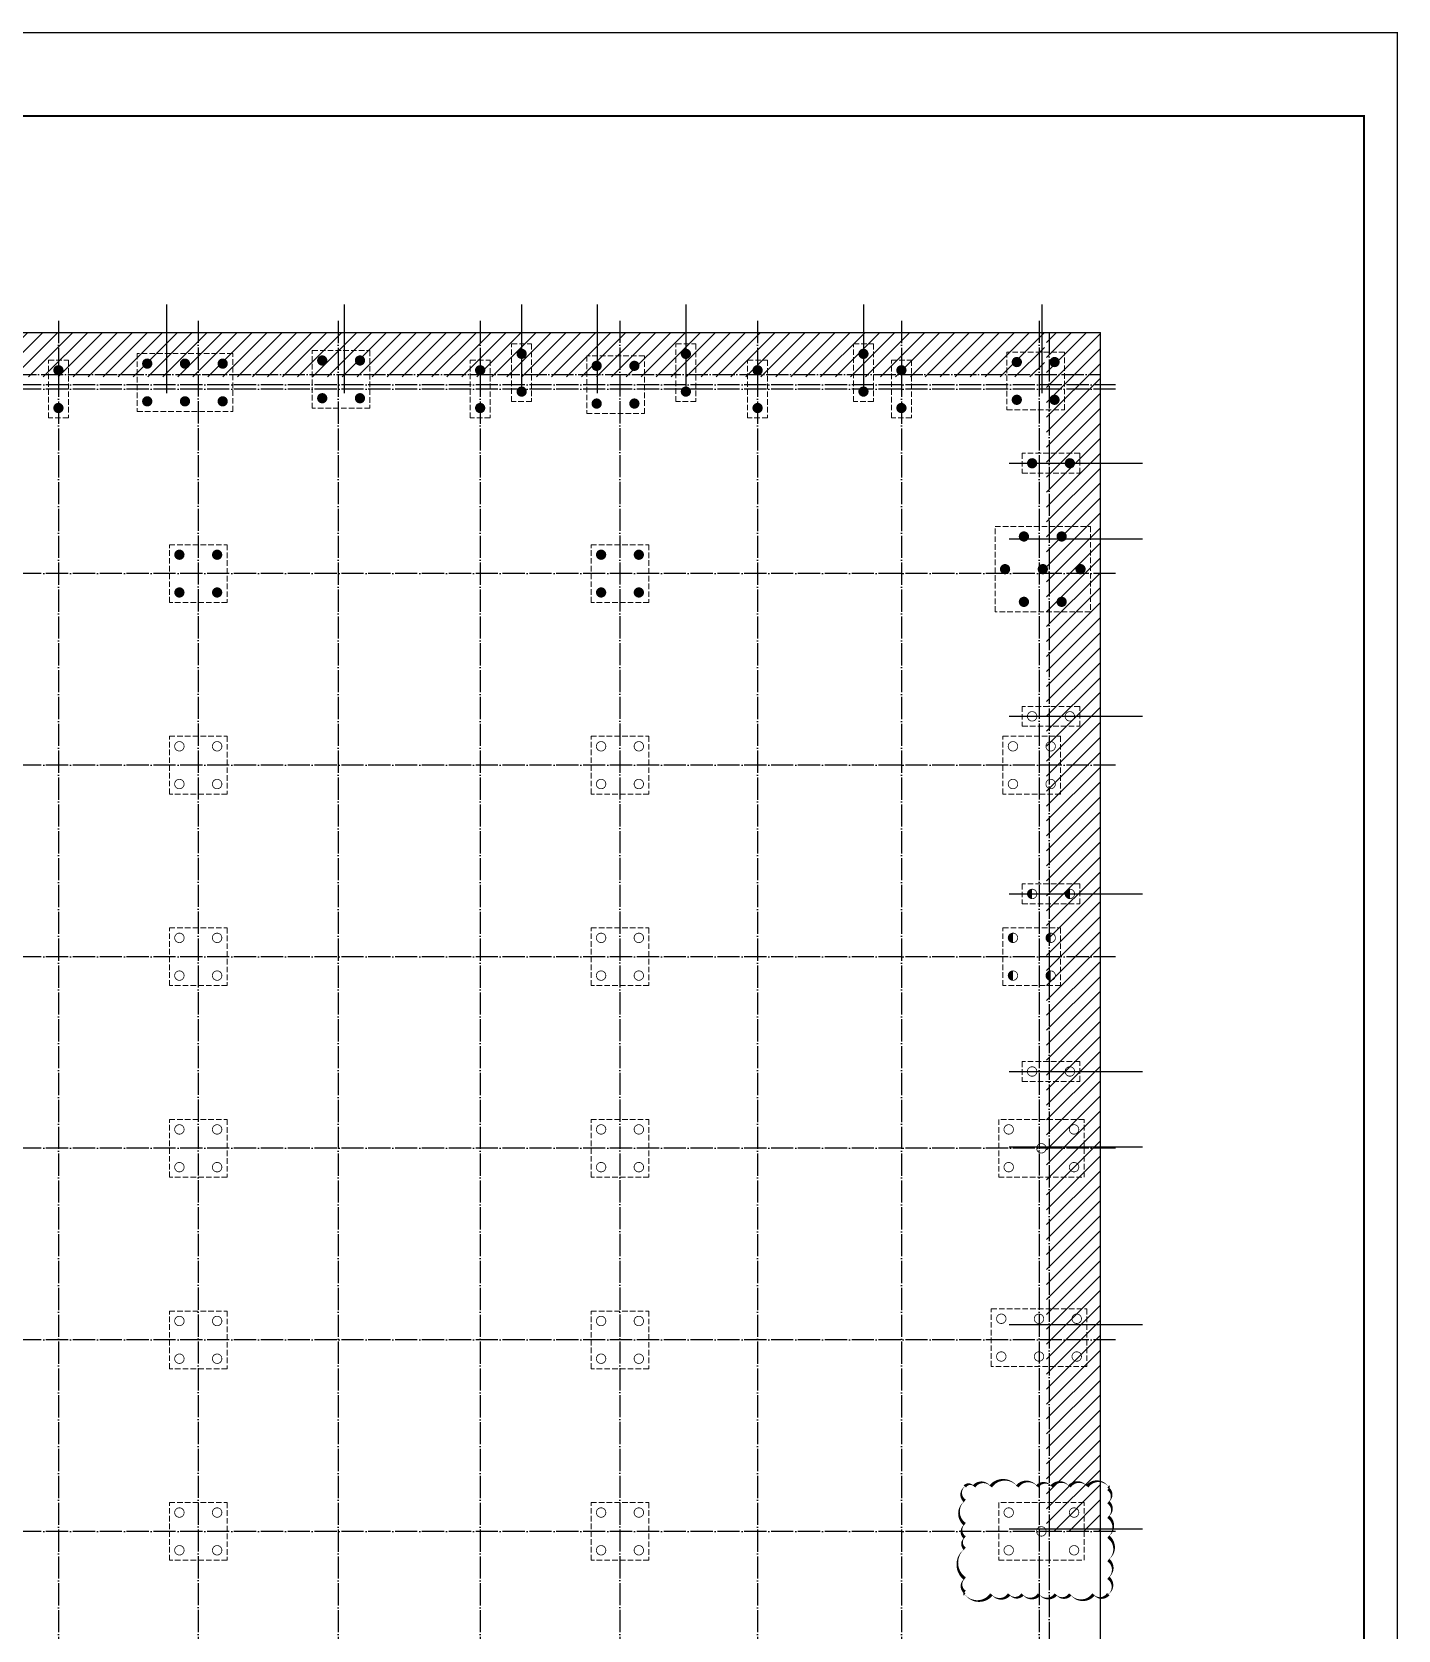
# Model space of a CAD drawing. Extents: x 447413 to 2975780, y -1432727 to 1301644.
# Drawn here: x 2318283 to 2379832, y 753744 to 825737 of the extents above; entities that cross this region are included whole.
import ezdxf

# ---------------------------------------------------------------- set-up
doc = ezdxf.new("R2010")
doc.units = 0
doc.header["$LTSCALE"] = 1000
doc.header["$MEASUREMENT"] = 0
for name, pattern in [('DASH', [0.35, 0.25, -0.1]), ('DASHED', [0.75, 0.5, -0.25]), ('DOTE', [2.42, 2, -0.2, 0.02, -0.2])]:
    doc.linetypes.add(name, pattern=pattern)
for name, color, linetype in [('AXIS', 3, 'Continuous'), ('DIM_SYMB', 3, 'Continuous'), ('DOTE', 1, 'Continuous'), ('PUB_HATCH', 8, 'Continuous'), ('图框', 253, 'Continuous'), ('桩类型', 6, 'Continuous')]:
    doc.layers.add(name, color=color, linetype=linetype)
doc.layers.add('BASE_PILE_DASH', color=9, linetype='DASHED', lineweight=0)
doc.layers.add('BASE_PLAT', color=7, linetype='Continuous', lineweight=0)
doc.layers.add('DIM_MODI', color=6, linetype='Continuous', plot=False)

# ---------------------------------------------------------------- blocks, each defined once
blk = doc.blocks.new('A$C6B0021A6')
at = {"layer": '图框', "color": 2, "const_width": 40, "elevation": -84000}
blk.add_lwpolyline([(20, 84120), (118920, 84120), (118920, 20), (20, 20)], close=True, dxfattribs=at)
at = {"layer": '图框', "color": 153, "const_width": 58, "elevation": -84000}
blk.add_lwpolyline([(111420, 1020), (2520, 1020), (2520, 83120), (111420, 83120)], close=True, dxfattribs=at)
blk = doc.blocks.new('A$C6AEB4FC0')
at = {"layer": 'AXIS'}
for p, q in [((0, 64600), (6000, 64600)), ((0, 55400), (6000, 55400)), ((0, 47400), (6000, 47400)), ((0, 44000), (6000, 44000)), ((0, 36000), (6000, 36000)), ((0, 28000), (6000, 28000)), ((0, 20000), (6000, 20000)), ((0, 16600), (6000, 16600))]:
    blk.add_line(p, q, dxfattribs=at)
blk = doc.blocks.new('2444242424')
at = {"layer": 'AXIS'}
for p, q in [((1874523, 456963), (1874523, 452963)), ((1883123, 456963), (1883123, 452963)), ((1891123, 456963), (1891123, 452963)), ((1895123, 456963), (1895123, 452963)), ((1898523, 456963), (1898523, 452963)), ((1906523, 456963), (1906523, 452963)), ((1914523, 456963), (1914523, 452963)), ((1922523, 456963), (1922523, 452963)), ((1922873, 456963), (1922873, 452963)), ((1930873, 456963), (1930873, 452963)), ((1938873, 456963), (1938873, 452963)), ((1946873, 456963), (1946873, 452963)), ((1950273, 456963), (1950273, 452963)), ((1954273, 456963), (1954273, 452963)), ((1962273, 456963), (1962273, 452963)), ((1970303, 456963), (1970303, 452963))]:
    blk.add_line(p, q, dxfattribs=at)

msp = doc.modelspace()

# ---------------------------------------------------------------- hatches: boundary and pattern name
at = {"layer": 'PUB_HATCH'}
h = msp.add_hatch(dxfattribs=at)
h.set_pattern_fill('ANSI31', color=256, scale=300, style=0)
h.set_pattern_definition([(45, (2031805.8, 760960.25), (-336.7596, 336.7596), [])])
h.paths.add_polyline_path([(2363895.8, 812164.9), (2267876.1, 812164.9), (2267876.1, 810196.5), (2363895.8, 810196.5)])
h = msp.add_hatch(dxfattribs=at)
h.set_pattern_fill('ANSI31', color=256, scale=300, style=0)
h.set_pattern_definition([(45, (2335437.2, 760960.25), (-336.7596, 336.7596), [])])
h.paths.add_polyline_path([(2363995.8, 812194.8), (2366425.7, 812194.8), (2366425.7, 758187), (2363995.8, 758187)])
at = {"layer": '桩类型'}
h = msp.add_hatch(color=256, dxfattribs=at)
h.dxf.hatch_style = 1
edge = h.paths.add_edge_path()
edge.add_arc((2340346.1, 811236.5), 213, -180, 0, ccw=False)
edge.add_arc((2340346.1, 811236.5), 213, 0, 180, ccw=False)
h = msp.add_hatch(color=256, dxfattribs=at)
h.dxf.hatch_style = 1
edge = h.paths.add_edge_path()
edge.add_arc((2347746.1, 811236.5), 213, -180, 0, ccw=False)
edge.add_arc((2347746.1, 811236.5), 213, 0, 180, ccw=False)
h = msp.add_hatch(color=256, dxfattribs=at)
h.dxf.hatch_style = 1
edge = h.paths.add_edge_path()
edge.add_arc((2355746.1, 811236.5), 213, -180, 0, ccw=False)
edge.add_arc((2355746.1, 811236.5), 213, 0, 180, ccw=False)
h = msp.add_hatch(color=256, dxfattribs=at)
h.dxf.hatch_style = 1
edge = h.paths.add_edge_path()
edge.add_arc((2319476.1, 810496.5), 213, -180, 0, ccw=False)
edge.add_arc((2319476.1, 810496.5), 213, 0, 180, ccw=False)
h = msp.add_hatch(color=256, dxfattribs=at)
h.dxf.hatch_style = 1
edge = h.paths.add_edge_path()
edge.add_arc((2323475.8, 810796.5), 213, -180, 0, ccw=False)
edge.add_arc((2323475.8, 810796.5), 213, 0, 180, ccw=False)
h = msp.add_hatch(color=256, dxfattribs=at)
h.dxf.hatch_style = 1
edge = h.paths.add_edge_path()
edge.add_arc((2325175.8, 810796.5), 213, -180, 0, ccw=False)
edge.add_arc((2325175.8, 810796.5), 213, 0, 180, ccw=False)
h = msp.add_hatch(color=256, dxfattribs=at)
h.dxf.hatch_style = 1
edge = h.paths.add_edge_path()
edge.add_arc((2326875.8, 810796.5), 213, -180, 0, ccw=False)
edge.add_arc((2326875.8, 810796.5), 213, 0, 180, ccw=False)
h = msp.add_hatch(color=256, dxfattribs=at)
h.dxf.hatch_style = 1
edge = h.paths.add_edge_path()
edge.add_arc((2331361.1, 810937), 213, -180, 0, ccw=False)
edge.add_arc((2331361.1, 810937), 213, 0, 180, ccw=False)
h = msp.add_hatch(color=256, dxfattribs=at)
h.dxf.hatch_style = 1
edge = h.paths.add_edge_path()
edge.add_arc((2333061.1, 810937), 213, -180, 0, ccw=False)
edge.add_arc((2333061.1, 810937), 213, 0, 180, ccw=False)
h = msp.add_hatch(color=256, dxfattribs=at)
h.dxf.hatch_style = 1
edge = h.paths.add_edge_path()
edge.add_arc((2338476.1, 810496.5), 213, -180, 0, ccw=False)
edge.add_arc((2338476.1, 810496.5), 213, 0, 180, ccw=False)
h = msp.add_hatch(color=256, dxfattribs=at)
h.dxf.hatch_style = 1
edge = h.paths.add_edge_path()
edge.add_arc((2343725.8, 810696.5), 213, -180, 0, ccw=False)
edge.add_arc((2343725.8, 810696.5), 213, 0, 180, ccw=False)
h = msp.add_hatch(color=256, dxfattribs=at)
h.dxf.hatch_style = 1
edge = h.paths.add_edge_path()
edge.add_arc((2345425.8, 810696.5), 213, -180, 0, ccw=False)
edge.add_arc((2345425.8, 810696.5), 213, 0, 180, ccw=False)
h = msp.add_hatch(color=256, dxfattribs=at)
h.dxf.hatch_style = 1
edge = h.paths.add_edge_path()
edge.add_arc((2350976.1, 810496.5), 213, -180, 0, ccw=False)
edge.add_arc((2350976.1, 810496.5), 213, 0, 180, ccw=False)
h = msp.add_hatch(color=256, dxfattribs=at)
h.dxf.hatch_style = 1
edge = h.paths.add_edge_path()
edge.add_arc((2357456.1, 810496.5), 213, -180, 0, ccw=False)
edge.add_arc((2357456.1, 810496.5), 213, 0, 180, ccw=False)
h = msp.add_hatch(color=256, dxfattribs=at)
h.dxf.hatch_style = 1
edge = h.paths.add_edge_path()
edge.add_arc((2362655.3, 810866.5), 213, -180, 0, ccw=False)
edge.add_arc((2362655.3, 810866.5), 213, 0, 180, ccw=False)
h = msp.add_hatch(color=256, dxfattribs=at)
h.dxf.hatch_style = 1
edge = h.paths.add_edge_path()
edge.add_arc((2364355.3, 810866.5), 213, -180, 0, ccw=False)
edge.add_arc((2364355.3, 810866.5), 213, 0, 180, ccw=False)
h = msp.add_hatch(color=256, dxfattribs=at)
h.dxf.hatch_style = 1
edge = h.paths.add_edge_path()
edge.add_arc((2323475.8, 809096.5), 213, -180, 0, ccw=False)
edge.add_arc((2323475.8, 809096.5), 213, 0, 180, ccw=False)
h = msp.add_hatch(color=256, dxfattribs=at)
h.dxf.hatch_style = 1
edge = h.paths.add_edge_path()
edge.add_arc((2325175.8, 809096.5), 213, -180, 0, ccw=False)
edge.add_arc((2325175.8, 809096.5), 213, 0, 180, ccw=False)
h = msp.add_hatch(color=256, dxfattribs=at)
h.dxf.hatch_style = 1
edge = h.paths.add_edge_path()
edge.add_arc((2326875.8, 809096.5), 213, -180, 0, ccw=False)
edge.add_arc((2326875.8, 809096.5), 213, 0, 180, ccw=False)
h = msp.add_hatch(color=256, dxfattribs=at)
h.dxf.hatch_style = 1
edge = h.paths.add_edge_path()
edge.add_arc((2331361.1, 809237), 213, -180, 0, ccw=False)
edge.add_arc((2331361.1, 809237), 213, 0, 180, ccw=False)
h = msp.add_hatch(color=256, dxfattribs=at)
h.dxf.hatch_style = 1
edge = h.paths.add_edge_path()
edge.add_arc((2333059.2, 809246.1), 213, -180, 0, ccw=False)
edge.add_arc((2333059.2, 809246.1), 213, 0, 180, ccw=False)
h = msp.add_hatch(color=256, dxfattribs=at)
h.dxf.hatch_style = 1
edge = h.paths.add_edge_path()
edge.add_arc((2340346.1, 809536.5), 213, -180, 0, ccw=False)
edge.add_arc((2340346.1, 809536.5), 213, 0, 180, ccw=False)
h = msp.add_hatch(color=256, dxfattribs=at)
h.dxf.hatch_style = 1
edge = h.paths.add_edge_path()
edge.add_arc((2343725.8, 808996.5), 213, -180, 0, ccw=False)
edge.add_arc((2343725.8, 808996.5), 213, 0, 180, ccw=False)
h = msp.add_hatch(color=256, dxfattribs=at)
h.dxf.hatch_style = 1
edge = h.paths.add_edge_path()
edge.add_arc((2345425.8, 808996.5), 213, -180, 0, ccw=False)
edge.add_arc((2345425.8, 808996.5), 213, 0, 180, ccw=False)
h = msp.add_hatch(color=256, dxfattribs=at)
h.dxf.hatch_style = 1
edge = h.paths.add_edge_path()
edge.add_arc((2347746.1, 809536.5), 213, -180, 0, ccw=False)
edge.add_arc((2347746.1, 809536.5), 213, 0, 180, ccw=False)
h = msp.add_hatch(color=256, dxfattribs=at)
h.dxf.hatch_style = 1
edge = h.paths.add_edge_path()
edge.add_arc((2355746.1, 809536.5), 213, -180, 0, ccw=False)
edge.add_arc((2355746.1, 809536.5), 213, 0, 180, ccw=False)
h = msp.add_hatch(color=256, dxfattribs=at)
h.dxf.hatch_style = 1
edge = h.paths.add_edge_path()
edge.add_arc((2362655.3, 809166.5), 213, -180, 0, ccw=False)
edge.add_arc((2362655.3, 809166.5), 213, 0, 180, ccw=False)
h = msp.add_hatch(color=256, dxfattribs=at)
h.dxf.hatch_style = 1
edge = h.paths.add_edge_path()
edge.add_arc((2364355.3, 809166.5), 213, -180, 0, ccw=False)
edge.add_arc((2364355.3, 809166.5), 213, 0, 180, ccw=False)
h = msp.add_hatch(color=256, dxfattribs=at)
h.dxf.hatch_style = 1
edge = h.paths.add_edge_path()
edge.add_arc((2319476.1, 808796.5), 213, -180, 0, ccw=False)
edge.add_arc((2319476.1, 808796.5), 213, 0, 180, ccw=False)
h = msp.add_hatch(color=256, dxfattribs=at)
h.dxf.hatch_style = 1
edge = h.paths.add_edge_path()
edge.add_arc((2338476.1, 808796.5), 213, -180, 0, ccw=False)
edge.add_arc((2338476.1, 808796.5), 213, 0, 180, ccw=False)
h = msp.add_hatch(color=256, dxfattribs=at)
h.dxf.hatch_style = 1
edge = h.paths.add_edge_path()
edge.add_arc((2350976.1, 808796.5), 213, -180, 0, ccw=False)
edge.add_arc((2350976.1, 808796.5), 213, 0, 180, ccw=False)
h = msp.add_hatch(color=256, dxfattribs=at)
h.dxf.hatch_style = 1
edge = h.paths.add_edge_path()
edge.add_arc((2357456.1, 808796.5), 213, -180, 0, ccw=False)
edge.add_arc((2357456.1, 808796.5), 213, 0, 180, ccw=False)
h = msp.add_hatch(color=256, dxfattribs=at)
h.dxf.hatch_style = 1
edge = h.paths.add_edge_path()
edge.add_arc((2363345.8, 806306.5), 213, -180, 0, ccw=False)
edge.add_arc((2363345.8, 806306.5), 213, 0, 180, ccw=False)
h = msp.add_hatch(color=256, dxfattribs=at)
h.dxf.hatch_style = 1
edge = h.paths.add_edge_path()
edge.add_arc((2365045.8, 806306.5), 213, -180, 0, ccw=False)
edge.add_arc((2365045.8, 806306.5), 213, 0, 180, ccw=False)
h = msp.add_hatch(color=256, dxfattribs=at)
h.dxf.hatch_style = 1
edge = h.paths.add_edge_path()
edge.add_arc((2362976.3, 803008.8), 213, -180, 0, ccw=False)
edge.add_arc((2362976.3, 803008.8), 213, 0, 180, ccw=False)
h = msp.add_hatch(color=256, dxfattribs=at)
h.dxf.hatch_style = 1
edge = h.paths.add_edge_path()
edge.add_arc((2364676.3, 803008.8), 213, -180, 0, ccw=False)
edge.add_arc((2364676.3, 803008.8), 213, 0, 180, ccw=False)
h = msp.add_hatch(color=256, dxfattribs=at)
h.dxf.hatch_style = 1
edge = h.paths.add_edge_path()
edge.add_arc((2324925.8, 802186.5), 213, -180, 0, ccw=False)
edge.add_arc((2324925.8, 802186.5), 213, 0, 180, ccw=False)
h = msp.add_hatch(color=256, dxfattribs=at)
h.dxf.hatch_style = 1
edge = h.paths.add_edge_path()
edge.add_arc((2326625.8, 802186.5), 213, -180, 0, ccw=False)
edge.add_arc((2326625.8, 802186.5), 213, 0, 180, ccw=False)
h = msp.add_hatch(color=256, dxfattribs=at)
h.dxf.hatch_style = 1
edge = h.paths.add_edge_path()
edge.add_arc((2343925.8, 802186.5), 213, -180, 0, ccw=False)
edge.add_arc((2343925.8, 802186.5), 213, 0, 180, ccw=False)
h = msp.add_hatch(color=256, dxfattribs=at)
h.dxf.hatch_style = 1
edge = h.paths.add_edge_path()
edge.add_arc((2345625.8, 802186.5), 213, -180, 0, ccw=False)
edge.add_arc((2345625.8, 802186.5), 213, 0, 180, ccw=False)
h = msp.add_hatch(color=256, dxfattribs=at)
h.dxf.hatch_style = 1
edge = h.paths.add_edge_path()
edge.add_arc((2362126.3, 801536.5), 213, -180, 0, ccw=False)
edge.add_arc((2362126.3, 801536.5), 213, 0, 180, ccw=False)
h = msp.add_hatch(color=256, dxfattribs=at)
h.dxf.hatch_style = 1
edge = h.paths.add_edge_path()
edge.add_arc((2363826.3, 801536.5), 213, -180, 0, ccw=False)
edge.add_arc((2363826.3, 801536.5), 213, 0, 180, ccw=False)
h = msp.add_hatch(color=256, dxfattribs=at)
h.dxf.hatch_style = 1
edge = h.paths.add_edge_path()
edge.add_arc((2365526.3, 801536.5), 213, -180, 0, ccw=False)
edge.add_arc((2365526.3, 801536.5), 213, 0, 180, ccw=False)
h = msp.add_hatch(color=256, dxfattribs=at)
h.dxf.hatch_style = 1
edge = h.paths.add_edge_path()
edge.add_arc((2324925.8, 800486.5), 213, -180, 0, ccw=False)
edge.add_arc((2324925.8, 800486.5), 213, 0, 180, ccw=False)
h = msp.add_hatch(color=256, dxfattribs=at)
h.dxf.hatch_style = 1
edge = h.paths.add_edge_path()
edge.add_arc((2326625.8, 800486.5), 213, -180, 0, ccw=False)
edge.add_arc((2326625.8, 800486.5), 213, 0, 180, ccw=False)
h = msp.add_hatch(color=256, dxfattribs=at)
h.dxf.hatch_style = 1
edge = h.paths.add_edge_path()
edge.add_arc((2343925.8, 800486.5), 213, -180, 0, ccw=False)
edge.add_arc((2343925.8, 800486.5), 213, 0, 180, ccw=False)
h = msp.add_hatch(color=256, dxfattribs=at)
h.dxf.hatch_style = 1
edge = h.paths.add_edge_path()
edge.add_arc((2345625.8, 800486.5), 213, -180, 0, ccw=False)
edge.add_arc((2345625.8, 800486.5), 213, 0, 180, ccw=False)
h = msp.add_hatch(color=256, dxfattribs=at)
h.dxf.hatch_style = 1
edge = h.paths.add_edge_path()
edge.add_arc((2362976.3, 800064.3), 213, -180, 0, ccw=False)
edge.add_arc((2362976.3, 800064.3), 213, 0, 180, ccw=False)
h = msp.add_hatch(color=256, dxfattribs=at)
h.dxf.hatch_style = 1
edge = h.paths.add_edge_path()
edge.add_arc((2364676.3, 800064.3), 213, -180, 0, ccw=False)
edge.add_arc((2364676.3, 800064.3), 213, 0, 180, ccw=False)
h = msp.add_hatch(color=256, dxfattribs=at)
h.dxf.hatch_style = 1
h.paths.add_polyline_path([(2363346.8, 787119.5, 0.4142136), (2363133.8, 786906.5, 0.4142136), (2363346.8, 786693.5)])
h = msp.add_hatch(color=256, dxfattribs=at)
h.dxf.hatch_style = 1
h.paths.add_polyline_path([(2365046.8, 787119.5, 0.4142136), (2364833.8, 786906.5, 0.4142136), (2365046.8, 786693.5)])
h = msp.add_hatch(color=256, dxfattribs=at)
h.dxf.hatch_style = 1
h.paths.add_polyline_path([(2362481.8, 785139.5, 0.4142136), (2362268.8, 784926.5, 0.4142136), (2362481.8, 784713.5)])
h = msp.add_hatch(color=256, dxfattribs=at)
h.dxf.hatch_style = 1
h.paths.add_polyline_path([(2364181.8, 785139.5, 0.4142136), (2363968.8, 784926.5, 0.4142136), (2364181.8, 784713.5)])
h = msp.add_hatch(color=256, dxfattribs=at)
h.dxf.hatch_style = 1
h.paths.add_polyline_path([(2362481.8, 783439.5, 0.4142136), (2362268.8, 783226.5, 0.4142136), (2362481.8, 783013.5)])
h = msp.add_hatch(color=256, dxfattribs=at)
h.dxf.hatch_style = 1
h.paths.add_polyline_path([(2364181.8, 783439.5, 0.4142136), (2363968.8, 783226.5, 0.4142136), (2364181.8, 783013.5)])

# ---------------------------------------------------------------- linework, layer by layer
at = {"layer": 'BASE_PILE_DASH', "linetype": 'ByBlock', "const_width": 35}
for points, elevation in [([(2340346.1, 811023.5, 1), (2340346.1, 811449.5, 1), (2340346.1, 811023.5, 1)], 504000), ([(2347746.1, 811023.5, 1), (2347746.1, 811449.5, 1), (2347746.1, 811023.5, 1)], 756000), ([(2355746.1, 811023.5, 1), (2355746.1, 811449.5, 1), (2355746.1, 811023.5, 1)], 756000), ([(2319476.1, 810283.5, 1), (2319476.1, 810709.5, 1), (2319476.1, 810283.5, 1)], 504000), ([(2323475.8, 810583.5, 1), (2323475.8, 811009.5, 1), (2323475.8, 810583.5, 1)], 504000), ([(2325175.8, 810583.5, 1), (2325175.8, 811009.5, 1), (2325175.8, 810583.5, 1)], 504000), ([(2326875.8, 810583.5, 1), (2326875.8, 811009.5, 1), (2326875.8, 810583.5, 1)], 756000), ([(2331574.1, 810937, 1), (2331148.1, 810937, 1), (2331574.1, 810937, 1)], 252000), ([(2333274.1, 810937, 1), (2332848.1, 810937, 1), (2333274.1, 810937, 1)], 252000), ([(2338476.1, 810283.5, 1), (2338476.1, 810709.5, 1), (2338476.1, 810283.5, 1)], 504000), ([(2343512.8, 810696.5, -1), (2343938.8, 810696.5, -1), (2343512.8, 810696.5, -1)], 756000), ([(2345212.8, 810696.5, -1), (2345638.8, 810696.5, -1), (2345212.8, 810696.5, -1)], 756000), ([(2350976.1, 810283.5, 1), (2350976.1, 810709.5, 1), (2350976.1, 810283.5, 1)], 504000), ([(2357456.1, 810283.5, 1), (2357456.1, 810709.5, 1), (2357456.1, 810283.5, 1)], 504000), ([(2362442.3, 810866.5, -1), (2362868.3, 810866.5, -1), (2362442.3, 810866.5, -1)], 756000), ([(2364142.3, 810866.5, -1), (2364568.3, 810866.5, -1), (2364142.3, 810866.5, -1)], 756000), ([(2323475.8, 808883.5, 1), (2323475.8, 809309.5, 1), (2323475.8, 808883.5, 1)], 504000), ([(2325175.8, 808883.5, 1), (2325175.8, 809309.5, 1), (2325175.8, 808883.5, 1)], 504000), ([(2326875.8, 808883.5, 1), (2326875.8, 809309.5, 1), (2326875.8, 808883.5, 1)], 756000), ([(2331574.1, 809237, 1), (2331148.1, 809237, 1), (2331574.1, 809237, 1)], 252000), ([(2333274.1, 809237, 1), (2332848.1, 809237, 1), (2333274.1, 809237, 1)], 252000), ([(2340346.1, 809323.5, 1), (2340346.1, 809749.5, 1), (2340346.1, 809323.5, 1)], 504000), ([(2343512.8, 808996.5, -1), (2343938.8, 808996.5, -1), (2343512.8, 808996.5, -1)], 756000), ([(2345212.8, 808996.5, -1), (2345638.8, 808996.5, -1), (2345212.8, 808996.5, -1)], 756000), ([(2347746.1, 809323.5, 1), (2347746.1, 809749.5, 1), (2347746.1, 809323.5, 1)], 756000), ([(2355746.1, 809323.5, 1), (2355746.1, 809749.5, 1), (2355746.1, 809323.5, 1)], 756000), ([(2362442.3, 809166.5, -1), (2362868.3, 809166.5, -1), (2362442.3, 809166.5, -1)], 756000), ([(2364142.3, 809166.5, -1), (2364568.3, 809166.5, -1), (2364142.3, 809166.5, -1)], 756000), ([(2319476.1, 808583.5, 1), (2319476.1, 809009.5, 1), (2319476.1, 808583.5, 1)], 504000), ([(2338476.1, 808583.5, 1), (2338476.1, 809009.5, 1), (2338476.1, 808583.5, 1)], 504000), ([(2350976.1, 808583.5, 1), (2350976.1, 809009.5, 1), (2350976.1, 808583.5, 1)], 504000), ([(2357456.1, 808583.5, 1), (2357456.1, 809009.5, 1), (2357456.1, 808583.5, 1)], 504000), ([(2363558.8, 806306.5, -1), (2363132.8, 806306.5, -1), (2363558.8, 806306.5, -1)], 504000), ([(2365258.8, 806306.5, -1), (2364832.8, 806306.5, -1), (2365258.8, 806306.5, -1)], 504000), ([(2325138.8, 802186.5, 1), (2324712.8, 802186.5, 1), (2325138.8, 802186.5, 1)], 504000), ([(2326838.8, 802186.5, 1), (2326412.8, 802186.5, 1), (2326838.8, 802186.5, 1)], 504000), ([(2344138.8, 802186.5, 1), (2343712.8, 802186.5, 1), (2344138.8, 802186.5, 1)], 504000), ([(2345838.8, 802186.5, 1), (2345412.8, 802186.5, 1), (2345838.8, 802186.5, 1)], 504000), ([(2325138.8, 800486.5, 1), (2324712.8, 800486.5, 1), (2325138.8, 800486.5, 1)], 504000), ([(2326838.8, 800486.5, 1), (2326412.8, 800486.5, 1), (2326838.8, 800486.5, 1)], 504000), ([(2344138.8, 800486.5, 1), (2343712.8, 800486.5, 1), (2344138.8, 800486.5, 1)], 504000), ([(2345838.8, 800486.5, 1), (2345412.8, 800486.5, 1), (2345838.8, 800486.5, 1)], 504000), ([(2363558.8, 794906.5, -1), (2363132.8, 794906.5, -1), (2363558.8, 794906.5, -1)], 504000), ([(2365258.8, 794906.5, -1), (2364832.8, 794906.5, -1), (2365258.8, 794906.5, -1)], 504000), ([(2325138.8, 793556.5, 1), (2324712.8, 793556.5, 1), (2325138.8, 793556.5, 1)], 504000), ([(2326838.8, 793556.5, 1), (2326412.8, 793556.5, 1), (2326838.8, 793556.5, 1)], 504000), ([(2344138.8, 793556.5, 1), (2343712.8, 793556.5, 1), (2344138.8, 793556.5, 1)], 504000), ([(2345838.8, 793556.5, 1), (2345412.8, 793556.5, 1), (2345838.8, 793556.5, 1)], 504000), ([(2362693.8, 793556.5, 1), (2362267.8, 793556.5, 1), (2362693.8, 793556.5, 1)], 504000), ([(2364393.8, 793556.5, 1), (2363967.8, 793556.5, 1), (2364393.8, 793556.5, 1)], 504000), ([(2325138.8, 791856.5, 1), (2324712.8, 791856.5, 1), (2325138.8, 791856.5, 1)], 504000), ([(2326838.8, 791856.5, 1), (2326412.8, 791856.5, 1), (2326838.8, 791856.5, 1)], 504000), ([(2344138.8, 791856.5, 1), (2343712.8, 791856.5, 1), (2344138.8, 791856.5, 1)], 504000), ([(2345838.8, 791856.5, 1), (2345412.8, 791856.5, 1), (2345838.8, 791856.5, 1)], 504000), ([(2362693.8, 791856.5, 1), (2362267.8, 791856.5, 1), (2362693.8, 791856.5, 1)], 504000), ([(2364393.8, 791856.5, 1), (2363967.8, 791856.5, 1), (2364393.8, 791856.5, 1)], 504000), ([(2363558.8, 786906.5, -1), (2363132.8, 786906.5, -1), (2363558.8, 786906.5, -1)], 504000), ([(2365258.8, 786906.5, -1), (2364832.8, 786906.5, -1), (2365258.8, 786906.5, -1)], 504000), ([(2325138.8, 784926.5, 1), (2324712.8, 784926.5, 1), (2325138.8, 784926.5, 1)], 504000), ([(2326838.8, 784926.5, 1), (2326412.8, 784926.5, 1), (2326838.8, 784926.5, 1)], 504000), ([(2344138.8, 784926.5, 1), (2343712.8, 784926.5, 1), (2344138.8, 784926.5, 1)], 504000), ([(2345838.8, 784926.5, 1), (2345412.8, 784926.5, 1), (2345838.8, 784926.5, 1)], 504000), ([(2362693.8, 784926.5, 1), (2362267.8, 784926.5, 1), (2362693.8, 784926.5, 1)], 504000), ([(2364393.8, 784926.5, 1), (2363967.8, 784926.5, 1), (2364393.8, 784926.5, 1)], 504000), ([(2325138.8, 783226.5, 1), (2324712.8, 783226.5, 1), (2325138.8, 783226.5, 1)], 504000), ([(2326838.8, 783226.5, 1), (2326412.8, 783226.5, 1), (2326838.8, 783226.5, 1)], 504000), ([(2344138.8, 783226.5, 1), (2343712.8, 783226.5, 1), (2344138.8, 783226.5, 1)], 504000), ([(2345838.8, 783226.5, 1), (2345412.8, 783226.5, 1), (2345838.8, 783226.5, 1)], 504000), ([(2362693.8, 783226.5, 1), (2362267.8, 783226.5, 1), (2362693.8, 783226.5, 1)], 504000), ([(2364393.8, 783226.5, 1), (2363967.8, 783226.5, 1), (2364393.8, 783226.5, 1)], 504000), ([(2363558.8, 778906.5, -1), (2363132.8, 778906.5, -1), (2363558.8, 778906.5, -1)], 504000), ([(2365258.8, 778906.5, -1), (2364832.8, 778906.5, -1), (2365258.8, 778906.5, -1)], 504000), ([(2325138.8, 776296.5, 1), (2324712.8, 776296.5, 1), (2325138.8, 776296.5, 1)], 504000), ([(2326838.8, 776296.5, 1), (2326412.8, 776296.5, 1), (2326838.8, 776296.5, 1)], 504000), ([(2344138.8, 776296.5, 1), (2343712.8, 776296.5, 1), (2344138.8, 776296.5, 1)], 504000), ([(2345838.8, 776296.5, 1), (2345412.8, 776296.5, 1), (2345838.8, 776296.5, 1)], 504000), ([(2362291.1, 776083.5, 1), (2362291.1, 776509.5, 1), (2362291.1, 776083.5, 1)], 504000), ([(2365235.6, 776083.5, -1), (2365235.6, 776509.5, -1), (2365235.6, 776083.5, -1)], 504000), ([(2363763.3, 775233.5, -1), (2363763.3, 775659.5, -1), (2363763.3, 775233.5, -1)], 504000), ([(2325138.8, 774596.5, 1), (2324712.8, 774596.5, 1), (2325138.8, 774596.5, 1)], 504000), ([(2326838.8, 774596.5, 1), (2326412.8, 774596.5, 1), (2326838.8, 774596.5, 1)], 504000), ([(2344138.8, 774596.5, 1), (2343712.8, 774596.5, 1), (2344138.8, 774596.5, 1)], 504000), ([(2345838.8, 774596.5, 1), (2345412.8, 774596.5, 1), (2345838.8, 774596.5, 1)], 504000), ([(2362291.1, 774383.5, 1), (2362291.1, 774809.5, 1), (2362291.1, 774383.5, 1)], 504000), ([(2365235.6, 774383.5, -1), (2365235.6, 774809.5, -1), (2365235.6, 774383.5, -1)], 504000), ([(2325138.8, 767666.5, 1), (2324712.8, 767666.5, 1), (2325138.8, 767666.5, 1)], 504000), ([(2326838.8, 767666.5, 1), (2326412.8, 767666.5, 1), (2326838.8, 767666.5, 1)], 504000), ([(2344138.8, 767666.5, 1), (2343712.8, 767666.5, 1), (2344138.8, 767666.5, 1)], 504000), ([(2345838.8, 767666.5, 1), (2345412.8, 767666.5, 1), (2345838.8, 767666.5, 1)], 504000), ([(2361955.8, 767979.5, -1), (2361955.8, 767553.5, -1), (2361955.8, 767979.5, -1)], 756000), ([(2363655.8, 767979.5, -1), (2363655.8, 767553.5, -1), (2363655.8, 767979.5, -1)], 756000), ([(2365355.8, 767979.5, -1), (2365355.8, 767553.5, -1), (2365355.8, 767979.5, -1)], 1008000), ([(2325138.8, 765966.5, 1), (2324712.8, 765966.5, 1), (2325138.8, 765966.5, 1)], 504000), ([(2326838.8, 765966.5, 1), (2326412.8, 765966.5, 1), (2326838.8, 765966.5, 1)], 504000), ([(2344138.8, 765966.5, 1), (2343712.8, 765966.5, 1), (2344138.8, 765966.5, 1)], 504000), ([(2345838.8, 765966.5, 1), (2345412.8, 765966.5, 1), (2345838.8, 765966.5, 1)], 504000), ([(2361955.8, 766279.5, -1), (2361955.8, 765853.5, -1), (2361955.8, 766279.5, -1)], 756000), ([(2363655.8, 766279.5, -1), (2363655.8, 765853.5, -1), (2363655.8, 766279.5, -1)], 756000), ([(2365355.8, 766279.5, -1), (2365355.8, 765853.5, -1), (2365355.8, 766279.5, -1)], 1008000), ([(2325138.8, 759037, 1), (2324712.8, 759037, 1), (2325138.8, 759037, 1)], 504000), ([(2326838.8, 759037, 1), (2326412.8, 759037, 1), (2326838.8, 759037, 1)], 504000), ([(2344138.8, 759037, 1), (2343712.8, 759037, 1), (2344138.8, 759037, 1)], 504000), ([(2345838.8, 759037, 1), (2345412.8, 759037, 1), (2345838.8, 759037, 1)], 504000), ([(2362291.1, 758824, 1), (2362291.1, 759250, 1), (2362291.1, 758824, 1)], 504000), ([(2365235.6, 758824, -1), (2365235.6, 759250, -1), (2365235.6, 758824, -1)], 504000), ([(2363763.3, 757974, -1), (2363763.3, 758400, -1), (2363763.3, 757974, -1)], 504000), ([(2325138.8, 757337, 1), (2324712.8, 757337, 1), (2325138.8, 757337, 1)], 504000), ([(2326838.8, 757337, 1), (2326412.8, 757337, 1), (2326838.8, 757337, 1)], 504000), ([(2344138.8, 757337, 1), (2343712.8, 757337, 1), (2344138.8, 757337, 1)], 504000), ([(2345838.8, 757337, 1), (2345412.8, 757337, 1), (2345838.8, 757337, 1)], 504000), ([(2362291.1, 757124, 1), (2362291.1, 757550, 1), (2362291.1, 757124, 1)], 504000), ([(2365235.6, 757124, -1), (2365235.6, 757550, -1), (2365235.6, 757124, -1)], 504000)]:
    msp.add_lwpolyline(points, format="xyb", dxfattribs=dict(at, elevation=elevation))
for points in [[(2363189.3, 803008.8, 1), (2362763.3, 803008.8, 1), (2363189.3, 803008.8, 1)], [(2364889.3, 803008.8, 1), (2364463.3, 803008.8, 1), (2364889.3, 803008.8, 1)], [(2362339.3, 801536.5, -1), (2361913.3, 801536.5, -1), (2362339.3, 801536.5, -1)], [(2364039.3, 801536.5, -1), (2363613.3, 801536.5, -1), (2364039.3, 801536.5, -1)], [(2365739.3, 801536.5, -1), (2365313.3, 801536.5, -1), (2365739.3, 801536.5, -1)], [(2363189.3, 800064.3, -1), (2362763.3, 800064.3, -1), (2363189.3, 800064.3, -1)], [(2364889.3, 800064.3, -1), (2364463.3, 800064.3, -1), (2364889.3, 800064.3, -1)]]:
    msp.add_lwpolyline(points, format="xyb", dxfattribs=at)
at = {"layer": 'BASE_PLAT', "linetype": 'DASH'}
for points, elevation in [([(2333511.1, 811387), (2333511.1, 808787), (2330911.1, 808787), (2330911.1, 811387)], 252000), ([(2340796.1, 809086.5), (2339896.1, 809086.5), (2339896.1, 811686.5), (2340796.1, 811686.5)], 504000), ([(2348196.1, 809086.5), (2347296.1, 809086.5), (2347296.1, 811686.5), (2348196.1, 811686.5)], 756000), ([(2356196.1, 809086.5), (2355296.1, 809086.5), (2355296.1, 811686.5), (2356196.1, 811686.5)], 756000), ([(2319926.1, 808346.5), (2319026.1, 808346.5), (2319026.1, 810946.5), (2319926.1, 810946.5)], 504000), ([(2323025.8, 808646.5), (2327325.8, 808646.5), (2327325.8, 811246.5), (2323025.8, 811246.5)], 504000), ([(2338926.1, 808346.5), (2338026.1, 808346.5), (2338026.1, 810946.5), (2338926.1, 810946.5)], 504000), ([(2343275.8, 811146.5), (2343275.8, 808546.5), (2345875.8, 808546.5), (2345875.8, 811146.5)], 756000), ([(2351426.1, 808346.5), (2350526.1, 808346.5), (2350526.1, 810946.5), (2351426.1, 810946.5)], 504000), ([(2357906.1, 808346.5), (2357006.1, 808346.5), (2357006.1, 810946.5), (2357906.1, 810946.5)], 504000), ([(2362206.3, 811316.5), (2362206.3, 808716.5), (2364806.3, 808716.5), (2364806.3, 811316.5)], 756000), ([(2365495.8, 805856.5), (2365495.8, 806756.5), (2362895.8, 806756.5), (2362895.8, 805856.5)], 504000), ([(2327075.8, 802636.5), (2327075.8, 800036.5), (2324475.8, 800036.5), (2324475.8, 802636.5)], 504000), ([(2346075.8, 802636.5), (2346075.8, 800036.5), (2343475.8, 800036.5), (2343475.8, 802636.5)], 504000), ([(2365495.8, 794456.5), (2365495.8, 795356.5), (2362895.8, 795356.5), (2362895.8, 794456.5)], 504000), ([(2327075.8, 794006.5), (2327075.8, 791406.5), (2324475.8, 791406.5), (2324475.8, 794006.5)], 504000), ([(2346075.8, 794006.5), (2346075.8, 791406.5), (2343475.8, 791406.5), (2343475.8, 794006.5)], 504000), ([(2364630.8, 794006.5), (2364630.8, 791406.5), (2362030.8, 791406.5), (2362030.8, 794006.5)], 504000), ([(2365495.8, 786456.5), (2365495.8, 787356.5), (2362895.8, 787356.5), (2362895.8, 786456.5)], 504000), ([(2327075.8, 785376.5), (2327075.8, 782776.5), (2324475.8, 782776.5), (2324475.8, 785376.5)], 504000), ([(2346075.8, 785376.5), (2346075.8, 782776.5), (2343475.8, 782776.5), (2343475.8, 785376.5)], 504000), ([(2364630.8, 785376.5), (2364630.8, 782776.5), (2362030.8, 782776.5), (2362030.8, 785376.5)], 504000), ([(2365495.8, 778456.5), (2365495.8, 779356.5), (2362895.8, 779356.5), (2362895.8, 778456.5)], 504000), ([(2327075.8, 776746.5), (2327075.8, 774146.5), (2324475.8, 774146.5), (2324475.8, 776746.5)], 504000), ([(2346075.8, 776746.5), (2346075.8, 774146.5), (2343475.8, 774146.5), (2343475.8, 776746.5)], 504000), ([(2361841.1, 774146.5), (2365685.6, 774146.5), (2365685.6, 776746.5), (2361841.1, 776746.5)], 504000), ([(2361505.8, 768216.5), (2365805.8, 768216.5), (2365805.8, 765616.5), (2361505.8, 765616.5)], 756000), ([(2327075.8, 768116.5), (2327075.8, 765516.5), (2324475.8, 765516.5), (2324475.8, 768116.5)], 504000), ([(2346075.8, 768116.5), (2346075.8, 765516.5), (2343475.8, 765516.5), (2343475.8, 768116.5)], 504000), ([(2327075.8, 759487), (2327075.8, 756887), (2324475.8, 756887), (2324475.8, 759487)], 504000), ([(2346075.8, 759487), (2346075.8, 756887), (2343475.8, 756887), (2343475.8, 759487)], 504000), ([(2361841.1, 756887), (2365685.6, 756887), (2365685.6, 759487), (2361841.1, 759487)], 504000)]:
    msp.add_lwpolyline(points, close=True, dxfattribs=dict(at, elevation=elevation))
msp.add_lwpolyline([(2365976.3, 799614.3), (2361676.3, 799614.3), (2361676.3, 803458.8), (2365976.3, 803458.8)], close=True, dxfattribs=at)
at = {"layer": 'DIM_MODI'}
msp.add_lwpolyline([(2360314.1, 760210.9, 0, 150, 0.5), (2360314.1, 759560.9, 0, 150, 0.5), (2360314.1, 758510.9, 0, 150, 0.5), (2360314.1, 757910.9, 0, 150, 0.5), (2360314.1, 757410.9, 0, 150, 0.5), (2360314.1, 756060.9, 0, 150, 0.5), (2360314.1, 755460.9, 0, 150, 0.5), (2360314.1, 755350.8, 0, 150, 0.5), (2361514.1, 755350.8, 0, 150, 0.5), (2362314.1, 755350.8, 0, 150, 0.5), (2362914.1, 755350.8, 0, 150, 0.5), (2363664.1, 755350.8, 0, 150, 0.5), (2364414.1, 755350.8, 0, 150, 0.5), (2365064.1, 755350.8, 0, 150, 0.5), (2366114.1, 755350.8, 0, 150, 0.5), (2366764.1, 755350.8, 0, 150, 0.5), (2366775.5, 755350.8, 0, 150, 0.5), (2366775.5, 756100.8, 0, 150, 0.5), (2366775.5, 756900.8, 0, 150, 0.5), (2366775.5, 757950.8, 0, 150, 0.5), (2366775.5, 758850.8, 0, 150, 0.5), (2366775.5, 759500.8, 0, 150, 0.5), (2366775.5, 760100.8, 0, 150, 0.5), (2366775.5, 760210.9, 0, 150, 0.5), (2365825.5, 760210.9, 0, 150, 0.5), (2365025.5, 760210.9, 0, 150, 0.5), (2364225.5, 760210.9, 0, 150, 0.5), (2363575.5, 760210.9, 0, 150, 0.5), (2362675.5, 760210.9, 0, 150, 0.5), (2361475.5, 760210.9, 0, 150, 0.5), (2360725.5, 760210.9, 0, 150, 0.5)], format="xyseb", close=True, dxfattribs=at)
at = {"layer": 'DIM_SYMB', "elevation": 504000}
for points in [[(2266649.9, 812194.8), (2316369.1, 812194.8), (2316483.7, 812509.8), (2316594.8, 811879.8), (2316706.6, 812194.8), (2366425.7, 812194.8)], [(2366425.7, 692182.4), (2366425.7, 752019.8), (2366110.7, 752134.5), (2366740.7, 752245.6), (2366425.7, 752357.3), (2366425.7, 812194.8)]]:
    msp.add_lwpolyline(points, dxfattribs=at)
at = {"layer": 'DOTE', "color": 8, "linetype": 'DOTE', "ltscale": 0.5}
for p, q in [((2325775.8, 812728.2, 504000), (2325775.8, 691740.8, 504000)), ((2344775.8, 812728.2, 504000), (2344775.8, 691740.8, 504000)), ((2367105, 809646.5, 504000), (2266686.3, 809646.5, 504000)), ((2367105, 801336.5, 504000), (2266686.3, 801336.5, 504000)), ((2367105, 792706.5, 504000), (2266686.3, 792706.5, 504000)), ((2367105, 784076.5, 504000), (2266686.3, 784076.5, 504000)), ((2367105, 775446.5, 504000), (2266686.3, 775446.5, 504000)), ((2367105, 766816.5, 504000), (2266686.3, 766816.5, 504000))]:
    msp.add_line(p, q, dxfattribs=at)
at = {"layer": 'DOTE', "linetype": 'DOTE', "ltscale": 0.5}
for p, q in [((2363655.8, 812728.2, 504000), (2363655.8, 691740.8, 504000)), ((2367105, 809846.5, 504000), (2266686.3, 809846.5, 504000)), ((2367105, 758187, 504000), (2266686.3, 758187, 504000))]:
    msp.add_line(p, q, dxfattribs=at)
at = {"layer": 'DOTE', "color": 8, "linetype": 'DOTE', "ltscale": 0.5, "elevation": 504000}
for points in [[(2319476.1, 812720.6), (2319476.1, 691734.7)], [(2332076.1, 812720.6), (2332076.1, 691734.7)], [(2338476.1, 812720.6), (2338476.1, 691734.7)], [(2350976.1, 812720.6), (2350976.1, 691734.7)], [(2357456.1, 812720.6), (2357456.1, 691734.7)], [(2364115.8, 812194.8), (2364115.8, 692182.4)], [(2266664.5, 810306.5), (2366425.7, 810306.5)]]:
    msp.add_lwpolyline(points, dxfattribs=at)

# ---------------------------------------------------------------- block references
at = {"xscale": 1.5, "yscale": 1.5, "zscale": 1.5, "rotation": 270}
msp.add_blockref('A$C6B0021A6', (2253622, 825737.4, 504000), dxfattribs=at)
msp.add_blockref('2444242424', (393473, 356501, 504000))
at = {"xscale": -1, "rotation": 180}
msp.add_blockref('A$C6AEB4FC0', (2362312, 822906.5, 504000), dxfattribs=at)

doc.saveas('drawing.dxf')
